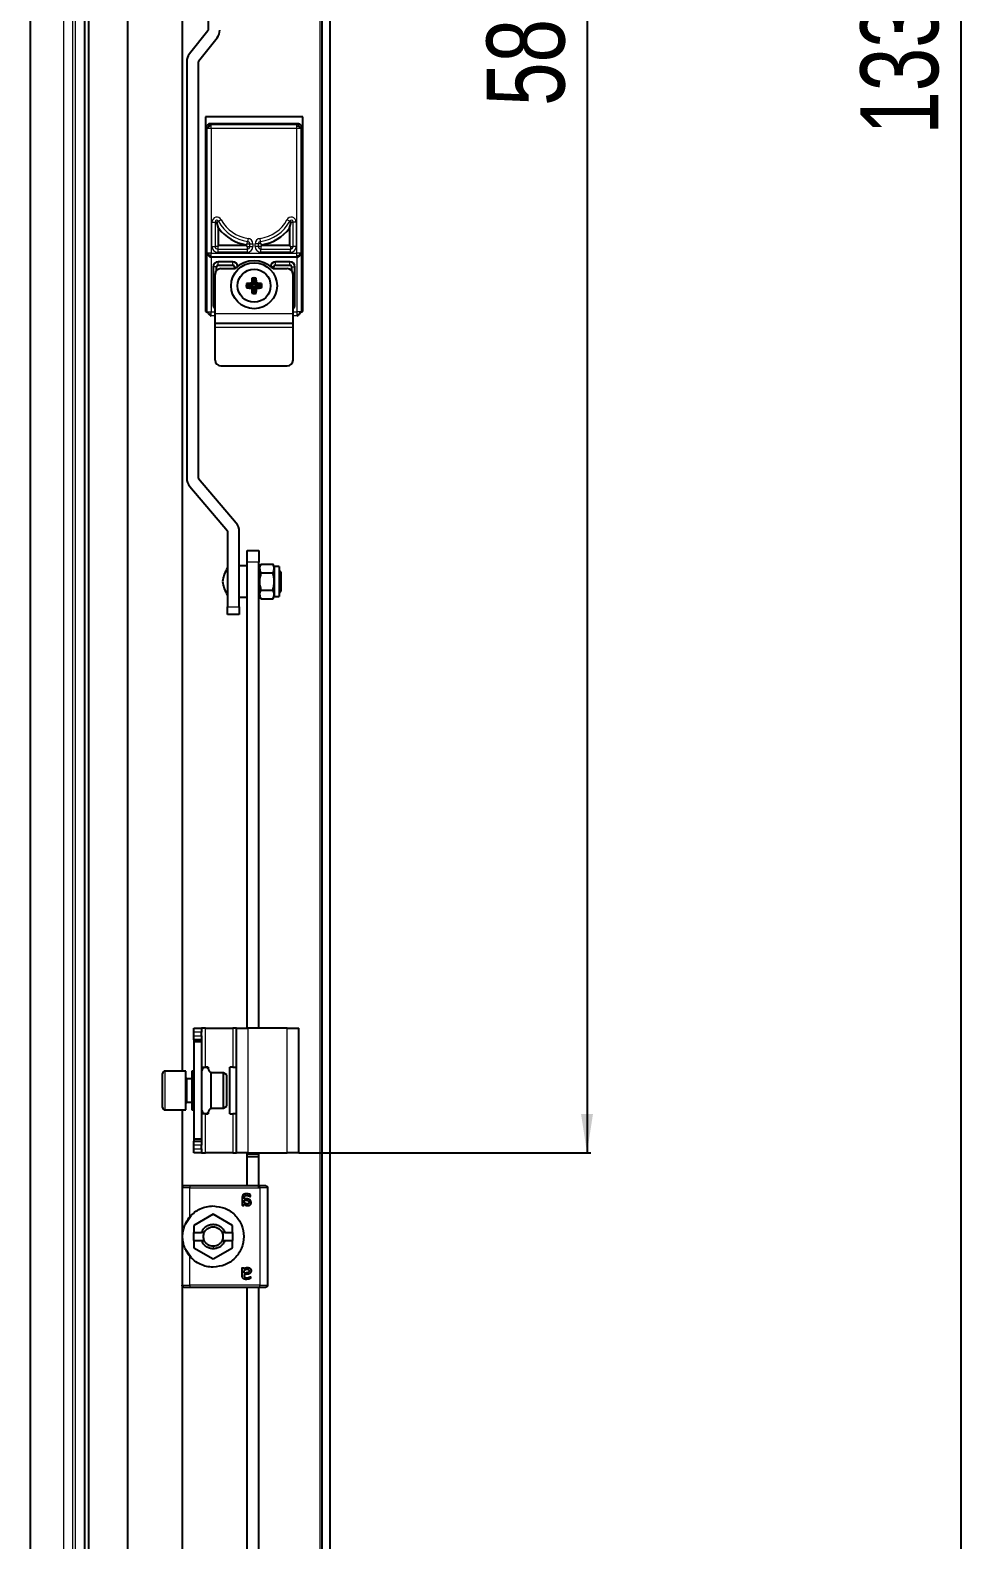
# Model space of a CAD drawing. Header units: millimetres. Extents: x -922 to 2026, y -1094 to 978.
# Drawn here: x 1785.3 to 2025.9, y -402 to -14.4 of the extents above; entities that cross this region are included whole.
import ezdxf

# ---------------------------------------------------------------- set-up
doc = ezdxf.new("R2010")
doc.units = ezdxf.units.MM
doc.layers.add('FORMAT', color=7, linetype='Continuous')
doc.styles.add('SLDTEXTSTYLE0', font='TXT', dxfattribs={"width": 0.75})
doc.dimstyles.new('SLDDIMSTYLE0', dxfattribs={"dimtxt": 20, "dimasz": 10, "dimexe": 0, "dimexo": 0.0625, "dimgap": 5, "dimtad": 2, "dimdec": 1, "dimrnd": 1e-09, "dimzin": 12, "dimdsep": 46, "dimtxsty": 'SLDTEXTSTYLE0', "dimsah": 1, "dimcen": 0.09, "dimadec": 0, "dimazin": 3, "dimtfac": 1, "dimtofl": 0, "dimtmove": 0, "dimatfit": 3, "dimfxl": 0, "dimfrac": 2, "dimtolj": 1, "dimtzin": 12, "dimarcsym": 0})

# ---------------------------------------------------------------- blocks, each defined once
blk = doc.blocks.new('_D_8')
at = {"layer": 'FORMAT'}
for p, q in [((1854.34, 654.33), (2025.33, 654.33)), ((2024.33, 654.33), (2024.33, -677.67)), ((1854.34, -677.67), (2025.33, -677.67))]:
    blk.add_line(p, q, dxfattribs=at)
for points in [[(2024.33, 654.33), (2022.8, 644.33), (2025.87, 644.33)], [(2024.33, -677.67), (2025.87, -667.67), (2022.8, -667.67)]]:
    blk.add_solid(points, dxfattribs=at)
at = {"layer": 'FORMAT', "insert": (1998.55, -41.23), "char_height": 20, "attachment_point": 1, "rotation": 90, "style": 'SLDTEXTSTYLE0'}
blk.add_mtext('1332', dxfattribs=at)
blk = doc.blocks.new('_D_11')
at = {"layer": 'FORMAT'}
for p, q in [((1854.34, 279.33), (1929.33, 279.33)), ((1928.33, 279.33), (1928.33, -302.67)), ((1854.34, -302.67), (1929.33, -302.67))]:
    blk.add_line(p, q, dxfattribs=at)
for points in [[(1928.33, 279.33), (1926.8, 269.33), (1929.87, 269.33)], [(1928.33, -302.67), (1929.87, -292.67), (1926.8, -292.67)]]:
    blk.add_solid(points, dxfattribs=at)
at = {"layer": 'FORMAT', "insert": (1902.55, -33.84), "char_height": 20, "attachment_point": 1, "rotation": 90, "style": 'SLDTEXTSTYLE0'}
blk.add_mtext('582', dxfattribs=at)

msp = doc.modelspace()

# ---------------------------------------------------------------- linework, layer by layer
at = {"color": 7, "linetype": 'Continuous', "lineweight": 25}
for p, q in [((1860.33, -789.17), (1860.33, 765.83)), ((1862.33, -789.17), (1862.33, 765.83)), ((1810.33, 732.83), (1810.33, -756.17)), ((1800.33, 703.33), (1800.33, -726.67)), ((1785.33, 688.33), (1785.33, -711.67)), ((1824.33, 258.33), (1824.33, -281.67)), ((1831.03, 10.83), (1831.03, -14.4)), ((1830.99, -14.53), (1826.23, -20.5)), ((1828.57, -22.37), (1833.33, -16.4)), ((1825.53, -22.49), (1825.53, -129.47)), ((1828.53, -129.47), (1828.53, -22.49)), ((1855.33, -36.67), (1830.33, -36.67)), ((1830.33, -36.67), (1830.33, -86.67)), ((1831.51, -38.36), (1854.15, -38.36)), ((1855.33, -86.67), (1855.33, -36.67)), ((1830.51, -86.67), (1830.51, -39.36)), ((1855.15, -39.36), (1855.15, -86.67)), ((1833.73, -65.23), (1833.28, -63.67)), ((1833.73, -69.72), (1833.73, -65.23)), ((1851.92, -65.23), (1852.38, -63.67)), ((1851.92, -65.23), (1851.92, -69.72)), ((1833.73, -69.72), (1833.48, -69.97)), ((1840.82, -69.72), (1833.73, -69.72)), ((1840.82, -69.52), (1841.08, -69.3)), ((1840.82, -69.52), (1840.82, -69.72)), ((1840.82, -69.72), (1841.08, -69.97)), ((1844.83, -69.52), (1844.58, -69.3)), ((1844.83, -69.72), (1844.58, -69.97)), ((1844.83, -69.72), (1844.83, -69.52)), ((1851.92, -69.72), (1844.83, -69.72)), ((1851.92, -69.72), (1852.18, -69.97)), ((1831.8, -72.67), (1831.78, -72.67)), ((1831.81, -72.67), (1831.8, -72.67)), ((1853.85, -72.67), (1831.81, -72.67)), ((1853.86, -72.67), (1853.85, -72.67)), ((1853.88, -72.67), (1853.86, -72.67)), ((1832.33, -75.17), (1832.33, -84.87)), ((1832.83, -87.12), (1832.83, -77.12)), ((1833.19, -76.14), (1833.19, -75.17)), ((1837.33, -73.87), (1833.63, -73.87)), ((1833.63, -74.74), (1837.33, -74.74)), ((1834.33, -75.62), (1837.93, -75.62)), ((1837.76, -75.17), (1837.76, -75.62)), ((1847.73, -75.62), (1851.33, -75.62)), ((1847.89, -75.62), (1847.89, -75.17)), ((1852.03, -73.87), (1848.33, -73.87)), ((1848.33, -74.74), (1852.03, -74.74)), ((1852.46, -75.17), (1852.46, -76.14)), ((1852.83, -87.12), (1852.83, -77.12)), ((1853.33, -84.87), (1853.33, -75.17)), ((1841.27, -79.91), (1840.91, -79.48)), ((1841.27, -80.14), (1840.91, -80.57)), ((1842.71, -79.91), (1841.27, -79.91)), ((1841.27, -80.14), (1842.71, -80.14)), ((1842.71, -79.91), (1842.2, -79.39)), ((1842.71, -80.14), (1842.2, -80.65)), ((1842.71, -78.46), (1842.28, -78.1)), ((1842.71, -78.46), (1842.71, -79.91)), ((1842.71, -80.14), (1842.71, -81.58)), ((1842.94, -78.46), (1843.38, -78.1)), ((1842.94, -79.91), (1842.94, -78.46)), ((1842.94, -79.91), (1843.46, -79.39)), ((1844.39, -79.91), (1842.94, -79.91)), ((1842.94, -81.58), (1842.94, -80.14)), ((1842.94, -80.14), (1843.46, -80.65)), ((1842.94, -80.14), (1844.39, -80.14)), ((1844.39, -79.91), (1844.75, -79.48)), ((1844.39, -80.14), (1844.75, -80.57)), ((1842.71, -81.58), (1842.28, -81.94)), ((1842.94, -81.58), (1843.38, -81.94)), ((1830.33, -86.67), (1830.55, -86.67)), ((1832.83, -89.62), (1832.83, -87.12)), ((1852.83, -89.62), (1852.83, -87.12)), ((1855.11, -86.67), (1855.33, -86.67)), ((1832.83, -89.62), (1852.83, -89.62)), ((1832.83, -90.62), (1832.83, -89.62)), ((1832.83, -99.12), (1832.83, -90.62)), ((1852.83, -90.62), (1852.83, -89.62)), ((1852.83, -99.12), (1852.83, -90.62)), ((1834.33, -100.62), (1851.33, -100.62)), ((1826.29, -131.55), (1835.98, -142.92)), ((1838.26, -140.97), (1828.58, -129.6)), ((1836.03, -143.05), (1836.03, -162.47)), ((1839.03, -162.47), (1839.03, -143.05)), ((1841.03, -147.97), (1844.03, -147.97)), ((1841.03, -150.97), (1841.03, -147.97)), ((1841.03, -270.67), (1841.03, -150.97)), ((1844.03, -147.97), (1844.03, -150.97)), ((1844.03, -270.67), (1844.03, -150.97)), ((1841.03, -151.97), (1839.03, -151.97)), ((1844.23, -153.02), (1844.03, -153.02)), ((1844.58, -151.52), (1844.23, -152.12)), ((1844.23, -152.12), (1844.23, -159.82)), ((1844.58, -151.52), (1847.68, -151.52)), ((1844.58, -153.75), (1847.68, -153.75)), ((1848.03, -152.12), (1847.68, -151.52)), ((1849.23, -152.12), (1848.03, -152.12)), ((1848.03, -152.12), (1848.03, -159.82)), ((1849.23, -152.12), (1849.23, -159.82)), ((1849.73, -153.52), (1849.23, -153.02)), ((1849.73, -153.52), (1849.73, -158.42)), ((1844.03, -158.92), (1844.23, -158.92)), ((1844.58, -158.2), (1847.68, -158.2)), ((1849.23, -158.92), (1849.73, -158.42)), ((1836.03, -164.47), (1836.03, -162.47)), ((1839.03, -159.97), (1841.03, -159.97)), ((1839.03, -162.47), (1839.03, -164.47)), ((1844.23, -159.82), (1844.58, -160.42)), ((1844.58, -160.42), (1847.68, -160.42)), ((1847.68, -160.42), (1848.03, -159.82)), ((1848.03, -159.82), (1849.23, -159.82)), ((1839.03, -164.47), (1836.03, -164.47)), ((1827.33, -271.67), (1827.33, -270.67)), ((1827.33, -270.67), (1829.33, -270.67)), ((1829.33, -270.67), (1829.33, -271.67)), ((1830.33, -270.67), (1829.33, -270.67)), ((1830.33, -270.67), (1837.33, -270.67)), ((1838.33, -270.67), (1837.33, -270.67)), ((1838.33, -270.67), (1841.33, -270.67)), ((1838.33, -302.67), (1838.33, -270.67)), ((1851.33, -270.67), (1841.33, -270.67)), ((1851.33, -270.67), (1854.33, -270.67)), ((1854.33, -302.67), (1854.33, -270.67)), ((1827.33, -272.67), (1827.33, -271.67)), ((1827.33, -273.67), (1827.33, -272.67)), ((1829.33, -273.67), (1827.33, -273.67)), ((1827.33, -273.67), (1827.33, -274.17)), ((1829.33, -274.17), (1827.33, -274.17)), ((1827.33, -274.17), (1827.33, -299.17)), ((1829.33, -272.67), (1829.33, -271.67)), ((1829.33, -272.67), (1829.33, -273.67)), ((1829.33, -273.67), (1829.33, -274.17)), ((1829.33, -274.17), (1829.33, -299.17)), ((1819.33, -291.07), (1819.33, -282.27)), ((1825.33, -281.67), (1819.93, -281.67)), ((1825.33, -291.67), (1825.33, -281.67)), ((1827.33, -281.67), (1826.83, -281.67)), ((1826.83, -281.67), (1826.83, -282.88)), ((1826.83, -282.88), (1826.83, -291.67)), ((1829.33, -280.67), (1830.33, -280.67)), ((1831.03, -280.67), (1830.33, -280.67)), ((1831.03, -280.67), (1831.03, -281.12)), ((1834.96, -282.17), (1831.83, -282.17)), ((1831.83, -291.17), (1831.83, -282.17)), ((1835.83, -282.67), (1834.96, -282.17)), ((1834.96, -291.17), (1834.96, -282.17)), ((1835.83, -290.67), (1835.83, -282.67)), ((1836.63, -292.67), (1836.63, -280.67)), ((1837.33, -280.67), (1836.63, -280.67)), ((1837.33, -280.67), (1838.33, -280.67)), ((1826.83, -283.67), (1825.58, -283.67)), ((1825.58, -289.67), (1826.83, -289.67)), ((1834.96, -291.17), (1835.83, -290.67)), ((1819.93, -291.67), (1825.33, -291.67)), ((1824.33, -291.67), (1824.33, -311.5)), ((1826.83, -291.67), (1827.33, -291.67)), ((1830.33, -292.67), (1829.33, -292.67)), ((1830.33, -292.67), (1831.03, -292.67)), ((1831.03, -292.22), (1831.03, -292.67)), ((1831.83, -291.17), (1834.96, -291.17)), ((1836.63, -292.67), (1837.33, -292.67)), ((1838.33, -292.67), (1837.33, -292.67)), ((1829.33, -299.17), (1827.33, -299.17)), ((1827.33, -299.17), (1827.33, -299.67)), ((1827.33, -300.67), (1827.33, -299.67)), ((1827.33, -299.67), (1829.33, -299.67)), ((1827.33, -301.67), (1827.33, -300.67)), ((1827.33, -302.67), (1827.33, -301.67)), ((1829.33, -299.17), (1829.33, -299.67)), ((1829.33, -299.67), (1829.33, -300.67)), ((1829.33, -301.67), (1829.33, -300.67)), ((1829.33, -301.67), (1829.33, -302.67)), ((1829.33, -302.67), (1827.33, -302.67)), ((1829.33, -302.67), (1830.33, -302.67)), ((1837.33, -302.67), (1830.33, -302.67)), ((1837.33, -302.67), (1838.33, -302.67)), ((1841.33, -302.67), (1838.33, -302.67)), ((1841.03, -303.13), (1841.03, -302.67)), ((1841.03, -303.63), (1841.03, -303.13)), ((1841.03, -303.63), (1844.03, -303.63)), ((1841.03, -311.17), (1841.03, -303.63)), ((1841.33, -302.67), (1851.33, -302.67)), ((1844.03, -303.13), (1844.03, -302.67)), ((1844.03, -303.63), (1844.03, -303.13)), ((1844.03, -311.47), (1844.03, -303.63)), ((1854.33, -302.67), (1851.33, -302.67)), ((1824.33, -311.67), (1824.33, -336.67)), ((1844.33, -311.17), (1826.33, -311.17)), ((1844.93, -311.17), (1844.68, -311.17)), ((1846.33, -336.67), (1846.33, -311.67)), ((1839.77, -314.22), (1839.77, -316.08)), ((1840.23, -316.08), (1840.23, -315.8)), ((1840.3, -314.47), (1840.3, -314.25)), ((1840.68, -314.47), (1840.3, -314.47)), ((1840.3, -314.82), (1840.73, -314.82)), ((1840.3, -315.41), (1840.3, -314.82)), ((1825.16, -321.05), (1826.67, -318.79)), ((1832.33, -318.46), (1827.38, -321.32)), ((1827.38, -321.32), (1827.38, -323.17)), ((1837.28, -321.32), (1832.33, -318.46)), ((1837.28, -323.17), (1837.28, -321.32)), ((1827.38, -323.17), (1829.34, -323.17)), ((1827.38, -325.17), (1827.38, -323.17)), ((1827.38, -325.17), (1827.38, -327.03)), ((1827.38, -325.17), (1829.34, -325.17)), ((1830.04, -323.17), (1829.34, -323.17)), ((1829.34, -325.17), (1830.04, -325.17)), ((1835.32, -323.17), (1834.62, -323.17)), ((1834.62, -325.17), (1835.32, -325.17)), ((1835.32, -323.17), (1837.28, -323.17)), ((1835.32, -325.17), (1837.28, -325.17)), ((1837.28, -323.17), (1837.28, -325.17)), ((1837.28, -327.03), (1837.28, -325.17)), ((1826.67, -329.56), (1825.16, -327.3)), ((1827.38, -327.03), (1832.33, -329.89)), ((1832.33, -329.89), (1837.28, -327.03)), ((1839.77, -334.13), (1839.77, -332.26)), ((1840.23, -332.27), (1840.23, -332.55)), ((1840.3, -333.53), (1840.3, -332.94)), ((1824.33, -336.85), (1824.33, -656.67)), ((1826.33, -337.17), (1844.33, -337.17)), ((1840.73, -333.53), (1840.3, -333.53)), ((1840.68, -333.88), (1840.3, -333.88)), ((1840.3, -333.88), (1840.3, -334.1)), ((1841.03, -645.67), (1841.03, -337.17)), ((1844.03, -645.67), (1844.03, -337.17)), ((1844.68, -337.17), (1844.93, -337.17))]:
    msp.add_line(p, q, dxfattribs=at)
at = {"color": 8, "linetype": 'Continuous', "lineweight": 18}
for p, q in [((1859.73, 763.23), (1859.73, -786.57)), ((1799.23, 702.23), (1799.23, -725.57)), ((1799.33, 702.33), (1799.33, -725.67)), ((1796.23, 699.23), (1796.23, -722.57)), ((1796.92, 699.92), (1796.92, -723.27)), ((1793.92, 696.92), (1793.92, -720.27)), ((1831.51, -38.36), (1831.81, -38.66)), ((1831.81, -38.66), (1853.85, -38.66)), ((1853.85, -38.66), (1854.15, -38.36)), ((1830.81, -39.66), (1830.51, -39.36)), ((1830.81, -71.67), (1830.81, -39.66)), ((1831.81, -39.66), (1831.81, -71.67)), ((1853.85, -39.66), (1831.81, -39.66)), ((1853.85, -71.67), (1853.85, -39.66)), ((1855.15, -39.36), (1854.85, -39.66)), ((1854.85, -39.66), (1854.85, -71.67)), ((1832.02, -69.97), (1832.02, -63.67)), ((1832.02, -63.67), (1832.82, -63.67)), ((1832.82, -63.67), (1832.82, -69.97)), ((1833.28, -63.67), (1832.82, -63.67)), ((1833.28, -63.67), (1833.68, -63.45)), ((1834.39, -63.08), (1833.68, -63.45)), ((1851.97, -63.45), (1851.27, -63.08)), ((1852.38, -63.67), (1851.97, -63.45)), ((1852.38, -63.67), (1852.84, -63.67)), ((1853.64, -63.67), (1852.84, -63.67)), ((1852.84, -69.97), (1852.84, -63.67)), ((1853.64, -63.67), (1853.64, -69.97)), ((1841.08, -69.3), (1841.17, -68.65)), ((1841.08, -69.3), (1841.74, -69.3)), ((1841.28, -67.86), (1841.17, -68.65)), ((1841.74, -69.3), (1842.54, -69.3)), ((1841.74, -69.97), (1841.74, -69.3)), ((1842.54, -69.3), (1842.54, -69.97)), ((1843.12, -69.97), (1843.12, -69.3)), ((1843.92, -69.3), (1843.12, -69.3)), ((1843.92, -69.3), (1843.92, -69.97)), ((1844.58, -69.3), (1843.92, -69.3)), ((1844.49, -68.65), (1844.38, -67.86)), ((1844.58, -69.3), (1844.49, -68.65)), ((1830.78, -71.67), (1830.81, -71.67)), ((1830.78, -86.72), (1830.78, -71.67)), ((1831.78, -72.67), (1831.78, -86.72)), ((1831.81, -71.67), (1853.85, -71.67)), ((1832.02, -69.97), (1832.82, -69.97)), ((1833.48, -69.97), (1832.82, -69.97)), ((1833.48, -69.97), (1833.48, -70.63)), ((1833.48, -70.63), (1833.48, -71.43)), ((1833.48, -70.63), (1841.08, -70.63)), ((1841.08, -71.43), (1833.48, -71.43)), ((1841.08, -69.97), (1841.08, -70.63)), ((1841.08, -69.97), (1841.74, -69.97)), ((1841.08, -70.63), (1841.08, -71.43)), ((1841.74, -69.97), (1842.54, -69.97)), ((1843.92, -69.97), (1843.12, -69.97)), ((1844.58, -69.97), (1843.92, -69.97)), ((1844.58, -69.97), (1844.58, -70.63)), ((1844.58, -71.43), (1844.58, -70.63)), ((1844.58, -70.63), (1852.18, -70.63)), ((1852.18, -71.43), (1844.58, -71.43)), ((1852.18, -69.97), (1852.18, -70.63)), ((1852.18, -69.97), (1852.84, -69.97)), ((1852.18, -71.43), (1852.18, -70.63)), ((1853.64, -69.97), (1852.84, -69.97)), ((1853.88, -86.72), (1853.88, -72.67)), ((1854.85, -71.67), (1854.88, -71.67)), ((1854.88, -71.67), (1854.88, -86.72)), ((1833.19, -75.17), (1832.33, -75.17)), ((1833.63, -74.74), (1833.63, -73.87)), ((1837.33, -74.74), (1837.33, -73.87)), ((1837.76, -75.17), (1838.44, -75.17)), ((1847.89, -75.17), (1847.22, -75.17)), ((1848.33, -74.74), (1848.33, -73.87)), ((1852.03, -74.74), (1852.03, -73.87)), ((1852.46, -75.17), (1853.33, -75.17)), ((1832.83, -84.87), (1832.33, -84.87)), ((1852.83, -84.87), (1853.33, -84.87)), ((1830.55, -86.96), (1830.78, -86.72)), ((1831.78, -87.72), (1831.55, -87.96)), ((1831.78, -86.72), (1832.83, -86.72)), ((1832.83, -87.72), (1831.78, -87.72)), ((1832.83, -87.12), (1852.83, -87.12)), ((1852.83, -86.72), (1853.88, -86.72)), ((1853.88, -87.72), (1852.83, -87.72)), ((1854.11, -87.96), (1853.88, -87.72)), ((1854.88, -86.72), (1855.11, -86.96)), ((1832.83, -90.62), (1852.83, -90.62)), ((1844.03, -150.97), (1841.03, -150.97)), ((1836.03, -162.47), (1839.03, -162.47)), ((1830.33, -280.67), (1830.33, -270.67)), ((1837.33, -270.67), (1837.33, -280.67)), ((1841.33, -302.67), (1841.33, -270.67)), ((1851.33, -302.67), (1851.33, -270.67)), ((1829.33, -271.67), (1827.33, -271.67)), ((1827.33, -272.67), (1829.33, -272.67)), ((1819.93, -281.67), (1819.93, -291.67)), ((1825.58, -283.67), (1825.58, -285.14)), ((1825.58, -285.14), (1825.58, -289.67)), ((1830.33, -302.67), (1830.33, -292.67)), ((1837.33, -292.67), (1837.33, -302.67)), ((1829.33, -300.67), (1827.33, -300.67)), ((1827.33, -301.67), (1829.33, -301.67)), ((1844.03, -303.13), (1841.03, -303.13)), ((1826.33, -319.11), (1826.33, -311.67)), ((1826.33, -311.67), (1844.33, -311.67)), ((1844.33, -311.67), (1844.33, -336.67)), ((1826.33, -336.67), (1826.33, -329.23)), ((1832.33, -326.67), (1832.33, -327.32)), ((1844.33, -336.67), (1826.33, -336.67))]:
    msp.add_line(p, q, dxfattribs=at)
at = {"color": 7, "linetype": 'Continuous', "lineweight": 25}
for radius in [5.9, 4.25]:
    msp.add_circle((1842.83, -80.02), radius, dxfattribs=at)
for centre, radius, start, end in [((1830.83, -14.4), 0.2, 321.4416, 0), ((1830.83, -14.4), 3.2, 321.4416, 0), ((1828.73, -22.49), 3.2, 141.4416, 180), ((1828.73, -22.49), 0.2, 141.4416, 180), ((1842.53, -58.7), 10.95, 216.5958, 261.061), ((1843.13, -58.7), 10.95, 278.939, 323.4042), ((1842.83, -80.62), 7, 45.5847, 134.4153), ((1833.63, -75.17), 1.3, 90, 180), ((1834.33, -77.12), 1.5, 90, 180), ((1833.63, -75.17), 0.435, 90, 180), ((1837.33, -75.17), 1.3, 6.3593, 90), ((1837.33, -75.17), 0.435, 0, 90), ((1848.33, -75.17), 1.3, 90, 173.6407), ((1848.33, -75.17), 0.435, 90, 180), ((1851.33, -77.12), 1.5, 0, 90), ((1852.03, -75.17), 1.3, 0, 90), ((1852.03, -75.17), 0.435, 0, 90), ((1842.83, -80.02), 2, 164.1146, 195.8854), ((1842.76, -98.1), 18.72, 91.7249, 95.6832), ((1842.76, -61.94), 18.72, 264.3168, 268.2751), ((1842.83, -80.02), 1.56, 175.8165, 184.1835), ((1860.91, -79.96), 18.72, 174.3168, 178.2751), ((1860.91, -80.09), 18.72, 181.7249, 185.6832), ((1842.83, -80.02), 2, 74.1146, 105.8854), ((1842.83, -80.02), 1.56, 85.8165, 94.1835), ((1824.75, -79.96), 18.72, 1.7249, 5.6832), ((1824.75, -80.09), 18.72, 354.3168, 358.2751), ((1842.9, -98.1), 18.72, 84.3168, 88.2751), ((1842.9, -61.94), 18.72, 271.7249, 275.6832), ((1842.83, -80.02), 1.56, 355.8165, 4.1835), ((1842.83, -80.02), 2, 344.1146, 15.8854), ((1833.63, -84.87), 1.3, 180, 232.0201), ((1842.83, -80.02), 2, 254.1146, 285.8854), ((1842.83, -80.02), 1.56, 265.8165, 274.1835), ((1852.03, -84.87), 1.3, 307.9799, 0), ((1834.33, -99.12), 1.5, 180, 270), ((1851.33, -99.12), 1.5, 270, 0), ((1828.73, -129.47), 3.2, 180, 220.4367), ((1828.73, -129.47), 0.2, 180, 220.4367), ((1835.83, -143.05), 0.2, 0, 40.4367), ((1835.83, -143.05), 3.2, 0, 40.4367), ((1842.67, -156.93), 8, 146.1291, 173.1181), ((1842.67, -155.01), 8, 186.8819, 213.8709), ((1819.93, -282.27), 0.6, 90, 180), ((1825.58, -283.42), 0.25, 180, 270), ((1825.58, -289.92), 0.25, 90, 180), ((1819.93, -291.07), 0.6, 180, 270)]:
    msp.add_arc(centre, radius, start, end, dxfattribs=at)
at = {"color": 8, "linetype": 'Continuous', "lineweight": 18}
for centre, radius, start, end in [((1833.28, -63.67), 1.26, 28.2631, 180), ((1833.28, -63.67), 0.46, 28.2631, 180), ((1842.53, -58.7), 10.04, 208.2631, 262.2213), ((1842.53, -58.7), 9.24, 208.2631, 262.2213), ((1843.13, -58.7), 9.24, 277.7787, 331.7369), ((1843.13, -58.7), 10.04, 277.7787, 331.7369), ((1852.38, -63.67), 1.26, 0, 151.7369), ((1852.38, -63.67), 0.46, 0, 151.7369), ((1841.08, -69.3), 0.66, 0, 82.2213), ((1841.08, -69.3), 1.46, 0, 82.2213), ((1844.58, -69.3), 1.46, 97.7787, 180), ((1844.58, -69.3), 0.66, 97.7787, 180), ((1833.48, -69.97), 1.46, 180, 270), ((1833.48, -69.97), 0.66, 180, 270), ((1841.08, -69.97), 1.46, 270, 0), ((1841.08, -69.97), 0.66, 270, 0), ((1844.58, -69.97), 1.46, 180, 270), ((1844.58, -69.97), 0.66, 180, 270), ((1852.18, -69.97), 1.46, 270, 0), ((1852.18, -69.97), 0.66, 270, 0)]:
    msp.add_arc(centre, radius, start, end, dxfattribs=at)
at = {"color": 7, "linetype": 'Continuous', "lineweight": 25}
for points, knots in [([(1830.51, -39.36), (1830.51, -39.33), (1830.53, -39.2), (1830.65, -38.98), (1830.87, -38.72), (1831.11, -38.52), (1831.3, -38.41), (1831.42, -38.36), (1831.48, -38.36), (1831.51, -38.36)], [0, 0, 0, 0, 0.0566974, 0.2503517, 0.4998638, 0.7488693, 0.8744535, 0.9435148, 1, 1, 1, 1]), ([(1854.15, -38.36), (1854.17, -38.36), (1854.3, -38.37), (1854.52, -38.5), (1854.78, -38.72), (1854.99, -38.96), (1855.09, -39.15), (1855.14, -39.26), (1855.14, -39.33), (1855.15, -39.36)], [0, 0, 0, 0, 0.056697, 0.250352, 0.499864, 0.748869, 0.874453, 0.943515, 1, 1, 1, 1]), ([(1830.78, -71.67), (1830.79, -71.73), (1830.83, -71.94), (1831.07, -72.22), (1831.34, -72.47), (1831.55, -72.6), (1831.68, -72.66), (1831.75, -72.67), (1831.78, -72.67)], [0, 0, 0, 0, 0.125207, 0.499639, 0.74848, 0.874099, 0.946251, 1, 1, 1, 1]), ([(1853.85, -72.67), (1853.88, -72.67), (1853.94, -72.66), (1854.06, -72.62), (1854.25, -72.51), (1854.38, -72.39), (1854.48, -72.3)], [0, 0, 0, 0, 0.124863, 0.249962, 0.500073, 1, 1, 1, 1]), ([(1853.88, -72.67), (1853.91, -72.67), (1854.06, -72.64), (1854.29, -72.49), (1854.55, -72.26), (1854.73, -72.03), (1854.85, -71.83), (1854.87, -71.73), (1854.88, -71.67)], [0, 0, 0, 0, 0.053741, 0.2506254, 0.4994286, 0.749504, 0.8748127, 1, 1, 1, 1]), ([(1844.58, -151.52), (1844.4, -151.92), (1844.06, -152.66), (1844.41, -153.4), (1844.58, -153.75)], [0, 0, 0, 0, 0.534707, 1, 1, 1, 1]), ([(1844.58, -153.75), (1844.4, -154.5), (1844.06, -155.99), (1844.4, -157.47), (1844.58, -158.2)], [0, 0, 0, 0, 0.508481, 1, 1, 1, 1]), ([(1847.68, -153.75), (1847.86, -153.35), (1848.2, -152.61), (1847.85, -151.87), (1847.68, -151.52)], [0, 0, 0, 0, 0.534707, 1, 1, 1, 1]), ([(1847.68, -158.2), (1847.86, -157.44), (1848.2, -155.96), (1847.85, -154.48), (1847.68, -153.75)], [0, 0, 0, 0, 0.508481, 1, 1, 1, 1]), ([(1844.58, -158.2), (1844.4, -158.6), (1844.06, -159.34), (1844.41, -160.08), (1844.58, -160.42)], [0, 0, 0, 0, 0.534707, 1, 1, 1, 1]), ([(1847.68, -160.42), (1847.86, -160.03), (1848.2, -159.28), (1847.85, -158.54), (1847.68, -158.2)], [0, 0, 0, 0, 0.534707, 1, 1, 1, 1]), ([(1831.83, -282.17), (1831.65, -282.02), (1831.31, -281.71), (1831.11, -281.14), (1830.75, -280.84), (1830.41, -280.71), (1830.05, -280.75), (1829.7, -280.93), (1829.45, -281.29), (1829.37, -281.59), (1829.33, -281.74)], [0, 0, 0, 0, 0.185676, 0.371025, 0.466937, 0.562172, 0.656347, 0.751553, 0.873842, 1, 1, 1, 1]), ([(1829.33, -291.61), (1829.37, -291.76), (1829.45, -292.05), (1829.7, -292.41), (1830.05, -292.6), (1830.41, -292.64), (1830.75, -292.51), (1831.11, -292.2), (1831.31, -291.63), (1831.65, -291.33), (1831.83, -291.17)], [0, 0, 0, 0, 0.126158, 0.248447, 0.343653, 0.437828, 0.533063, 0.628975, 0.814324, 1, 1, 1, 1]), ([(1840.88, -313.17), (1840.73, -313.18), (1840.51, -313.19), (1840.23, -313.28), (1840.04, -313.4), (1839.9, -313.57), (1839.79, -313.84), (1839.78, -314.07), (1839.77, -314.22)], [0, 0, 0, 0, 0.250089, 0.382495, 0.500259, 0.622163, 0.750133, 1, 1, 1, 1]), ([(1840.3, -314.25), (1840.3, -314.16), (1840.31, -314.02), (1840.37, -313.85), (1840.44, -313.74), (1840.55, -313.66), (1840.67, -313.61), (1840.8, -313.59), (1840.89, -313.59), (1840.94, -313.58)], [0, 0, 0, 0, 0.250023, 0.382539, 0.499802, 0.620838, 0.749652, 0.874777, 1, 1, 1, 1]), ([(1841.95, -313.67), (1841.95, -313.61), (1841.95, -313.53), (1841.88, -313.44), (1841.75, -313.35), (1841.42, -313.22), (1841.1, -313.19), (1840.88, -313.17)], [0, 0, 0, 0, 0.1246927, 0.1871822, 0.2497734, 0.5000394, 1, 1, 1, 1]), ([(1840.94, -313.58), (1841.1, -313.6), (1841.34, -313.63), (1841.59, -313.75), (1841.72, -313.82), (1841.79, -313.87), (1841.83, -313.88), (1841.84, -313.88)], [0, 0, 0, 0, 0.4987, 0.749508, 0.874949, 0.946783, 1, 1, 1, 1]), ([(1841.84, -313.88), (1841.86, -313.88), (1841.87, -313.88), (1841.89, -313.87), (1841.9, -313.85), (1841.92, -313.83), (1841.94, -313.79), (1841.94, -313.75), (1841.95, -313.7), (1841.95, -313.68), (1841.95, -313.67)], [0, 0, 0, 0, 0.128825, 0.180169, 0.243397, 0.36986, 0.499864, 0.749649, 0.843476, 1, 1, 1, 1]), ([(1839.77, -316.08), (1839.77, -316.09), (1839.77, -316.11), (1839.79, -316.13), (1839.81, -316.15), (1839.89, -316.17), (1839.95, -316.17), (1840, -316.17)], [0, 0, 0, 0, 0.124881, 0.183376, 0.250934, 0.500336, 1, 1, 1, 1]), ([(1840, -316.17), (1840.04, -316.17), (1840.11, -316.17), (1840.19, -316.15), (1840.21, -316.13), (1840.23, -316.11), (1840.23, -316.09), (1840.23, -316.08)], [0, 0, 0, 0, 0.499718, 0.749437, 0.810587, 0.875078, 1, 1, 1, 1]), ([(1840.23, -315.8), (1840.35, -315.91), (1840.54, -316.09), (1840.81, -316.2), (1840.98, -316.23), (1841.06, -316.23), (1841.1, -316.23)], [0, 0, 0, 0, 0.499113, 0.749325, 0.874665, 1, 1, 1, 1]), ([(1841.02, -315.82), (1840.95, -315.81), (1840.81, -315.8), (1840.55, -315.67), (1840.4, -315.51), (1840.3, -315.41)], [0, 0, 0, 0, 0.249939, 0.499864, 1, 1, 1, 1]), ([(1842.06, -315.39), (1842.06, -315.31), (1842.05, -315.15), (1841.96, -314.94), (1841.8, -314.76), (1841.53, -314.59), (1841.15, -314.48), (1840.84, -314.47), (1840.68, -314.47)], [0, 0, 0, 0, 0.125049, 0.249886, 0.370856, 0.49982, 0.749609, 1, 1, 1, 1]), ([(1840.73, -314.82), (1840.83, -314.82), (1841.01, -314.83), (1841.23, -314.89), (1841.38, -314.98), (1841.47, -315.09), (1841.53, -315.21), (1841.53, -315.3), (1841.53, -315.35)], [0, 0, 0, 0, 0.279652, 0.500248, 0.629485, 0.750186, 0.875763, 1, 1, 1, 1]), ([(1841.53, -315.35), (1841.53, -315.42), (1841.52, -315.51), (1841.46, -315.63), (1841.39, -315.7), (1841.31, -315.76), (1841.22, -315.8), (1841.12, -315.82), (1841.05, -315.82), (1841.02, -315.82)], [0, 0, 0, 0, 0.2491681, 0.3736348, 0.4993903, 0.6193944, 0.7496557, 0.8747703, 1, 1, 1, 1]), ([(1841.1, -316.23), (1841.23, -316.22), (1841.41, -316.21), (1841.63, -316.13), (1841.79, -316.03), (1841.91, -315.9), (1842.04, -315.69), (1842.05, -315.51), (1842.06, -315.39)], [0, 0, 0, 0, 0.25007, 0.379181, 0.500499, 0.62417, 0.750842, 1, 1, 1, 1]), ([(1826.33, -329.23), (1826.04, -328.86), (1825.47, -328.1), (1824.91, -326.85), (1824.56, -325.58), (1824.44, -324.17), (1824.56, -322.77), (1824.92, -321.49), (1825.47, -320.24), (1826.04, -319.49), (1826.33, -319.11)], [0, 0, 0, 0, 0.125762, 0.25037, 0.375307, 0.500139, 0.62481, 0.749763, 0.874888, 1, 1, 1, 1]), ([(1839.77, -332.26), (1839.77, -332.25), (1839.77, -332.24), (1839.79, -332.22), (1839.81, -332.2), (1839.89, -332.17), (1839.95, -332.17), (1840, -332.17)], [0, 0, 0, 0, 0.124884, 0.186377, 0.250914, 0.500322, 1, 1, 1, 1]), ([(1840, -332.17), (1840.04, -332.17), (1840.1, -332.17), (1840.17, -332.19), (1840.2, -332.2), (1840.21, -332.22), (1840.23, -332.24), (1840.23, -332.25), (1840.23, -332.27)], [0, 0, 0, 0, 0.4991618, 0.6442419, 0.7496985, 0.8136051, 0.8752168, 1, 1, 1, 1]), ([(1840.23, -332.55), (1840.35, -332.43), (1840.54, -332.26), (1840.85, -332.13), (1841.02, -332.12), (1841.1, -332.11)], [0, 0, 0, 0, 0.499364, 0.749701, 1, 1, 1, 1]), ([(1840.3, -332.94), (1840.4, -332.83), (1840.55, -332.68), (1840.77, -332.56), (1840.91, -332.53), (1840.98, -332.53), (1841.02, -332.53)], [0, 0, 0, 0, 0.499765, 0.749504, 0.874771, 1, 1, 1, 1]), ([(1842.06, -332.96), (1842.06, -333), (1842.06, -333.08), (1842.03, -333.23), (1841.96, -333.41), (1841.8, -333.59), (1841.53, -333.76), (1841.15, -333.86), (1840.84, -333.87), (1840.68, -333.88)], [0, 0, 0, 0, 0.062637, 0.125278, 0.250072, 0.374841, 0.499994, 0.749696, 1, 1, 1, 1]), ([(1841.53, -333), (1841.53, -333.04), (1841.53, -333.13), (1841.47, -333.26), (1841.38, -333.36), (1841.24, -333.45), (1841.01, -333.52), (1840.83, -333.52), (1840.73, -333.53)], [0, 0, 0, 0, 0.124446, 0.249795, 0.37, 0.499734, 0.719932, 1, 1, 1, 1]), ([(1841.02, -332.53), (1841.09, -332.53), (1841.19, -332.54), (1841.31, -332.59), (1841.39, -332.64), (1841.46, -332.71), (1841.5, -332.8), (1841.53, -332.9), (1841.53, -332.96), (1841.53, -333)], [0, 0, 0, 0, 0.249623, 0.37714, 0.499734, 0.62273, 0.749812, 0.874876, 1, 1, 1, 1]), ([(1841.1, -332.11), (1841.23, -332.12), (1841.41, -332.13), (1841.63, -332.22), (1841.79, -332.32), (1841.91, -332.44), (1842.04, -332.65), (1842.05, -332.84), (1842.06, -332.96)], [0, 0, 0, 0, 0.25007, 0.379559, 0.500499, 0.624556, 0.750843, 1, 1, 1, 1]), ([(1840.88, -335.17), (1840.81, -335.17), (1840.66, -335.17), (1840.44, -335.13), (1840.23, -335.06), (1840.04, -334.94), (1839.9, -334.78), (1839.79, -334.5), (1839.78, -334.28), (1839.77, -334.13)], [0, 0, 0, 0, 0.125255, 0.250437, 0.383066, 0.500493, 0.622629, 0.75025, 1, 1, 1, 1]), ([(1840.3, -334.1), (1840.3, -334.14), (1840.3, -334.23), (1840.32, -334.37), (1840.37, -334.49), (1840.44, -334.6), (1840.55, -334.68), (1840.71, -334.75), (1840.85, -334.76), (1840.94, -334.76)], [0, 0, 0, 0, 0.125295, 0.250514, 0.383518, 0.50035, 0.621938, 0.750243, 1, 1, 1, 1]), ([(1841.95, -334.68), (1841.95, -334.7), (1841.95, -334.76), (1841.93, -334.84), (1841.88, -334.9), (1841.75, -334.99), (1841.42, -335.12), (1841.1, -335.15), (1840.88, -335.17)], [0, 0, 0, 0, 0.062686, 0.125173, 0.187628, 0.250185, 0.500314, 1, 1, 1, 1]), ([(1840.94, -334.76), (1841.1, -334.75), (1841.41, -334.72), (1841.67, -334.51), (1841.83, -334.47), (1841.84, -334.47)], [0, 0, 0, 0, 0.498852, 0.946609, 1, 1, 1, 1]), ([(1841.84, -334.47), (1841.86, -334.47), (1841.87, -334.47), (1841.89, -334.48), (1841.9, -334.5), (1841.92, -334.52), (1841.94, -334.58), (1841.95, -334.63), (1841.95, -334.68)], [0, 0, 0, 0, 0.13107, 0.182437, 0.243796, 0.371388, 0.500442, 1, 1, 1, 1])]:
    msp.add_open_spline(points, degree=3, knots=knots, dxfattribs=at)
at = {"color": 8, "linetype": 'Continuous', "lineweight": 18}
for points, knots in [([(1831.81, -38.66), (1831.78, -38.66), (1831.72, -38.67), (1831.6, -38.71), (1831.41, -38.82), (1831.27, -38.94), (1831.18, -39.03)], [0, 0, 0, 0, 0.124863, 0.249962, 0.500073, 1, 1, 1, 1]), ([(1831.81, -39.03), (1831.81, -38.94), (1831.81, -38.82), (1831.81, -38.71), (1831.81, -38.67), (1831.81, -38.66), (1831.81, -38.66)], [0, 0, 0, 0, 0.499933, 0.750044, 0.87514, 1, 1, 1, 1]), ([(1853.85, -39.03), (1853.85, -38.92), (1853.85, -38.78), (1853.85, -38.67), (1853.85, -38.66), (1853.85, -38.66)], [0, 0, 0, 0, 0.633094, 0.851999, 1, 1, 1, 1]), ([(1854.48, -39.03), (1854.38, -38.94), (1854.25, -38.82), (1854.06, -38.71), (1853.94, -38.67), (1853.88, -38.66), (1853.85, -38.66)], [0, 0, 0, 0, 0.499932, 0.750046, 0.875143, 1, 1, 1, 1]), ([(1831.18, -39.03), (1831.1, -39.12), (1830.97, -39.26), (1830.87, -39.45), (1830.82, -39.56), (1830.81, -39.62), (1830.81, -39.66)], [0, 0, 0, 0, 0.499932, 0.750046, 0.875143, 1, 1, 1, 1]), ([(1831.18, -39.66), (1831.08, -39.66), (1830.94, -39.66), (1830.83, -39.66), (1830.82, -39.66), (1830.81, -39.66)], [0, 0, 0, 0, 0.633094, 0.851999, 1, 1, 1, 1]), ([(1831.18, -39.03), (1831.19, -39.03), (1831.2, -39.04), (1831.26, -39.11), (1831.29, -39.14)], [0, 0, 0, 0, 0.584601, 1, 1, 1, 1]), ([(1831.18, -39.66), (1831.19, -39.55), (1831.2, -39.36), (1831.26, -39.2), (1831.29, -39.14)], [0, 0, 0, 0, 0.584782, 1, 1, 1, 1]), ([(1831.81, -39.66), (1831.78, -39.66), (1831.69, -39.66), (1831.46, -39.66), (1831.3, -39.66), (1831.18, -39.66)], [0, 0, 0, 0, 0.148001, 0.366906, 1, 1, 1, 1]), ([(1831.81, -39.03), (1831.7, -39.03), (1831.52, -39.04), (1831.36, -39.11), (1831.29, -39.14)], [0, 0, 0, 0, 0.584782, 1, 1, 1, 1]), ([(1831.81, -39.66), (1831.81, -39.62), (1831.81, -39.56), (1831.81, -39.45), (1831.81, -39.26), (1831.81, -39.12), (1831.81, -39.03)], [0, 0, 0, 0, 0.124527, 0.250035, 0.500121, 1, 1, 1, 1]), ([(1853.85, -39.66), (1853.85, -39.62), (1853.85, -39.53), (1853.85, -39.3), (1853.85, -39.15), (1853.85, -39.03)], [0, 0, 0, 0, 0.148001, 0.3669064, 1, 1, 1, 1]), ([(1853.85, -39.03), (1853.95, -39.03), (1854.14, -39.04), (1854.3, -39.11), (1854.37, -39.14)], [0, 0, 0, 0, 0.584782, 1, 1, 1, 1]), ([(1854.47, -39.66), (1854.36, -39.66), (1854.2, -39.66), (1853.97, -39.66), (1853.88, -39.66), (1853.85, -39.66)], [0, 0, 0, 0, 0.633094, 0.851999, 1, 1, 1, 1]), ([(1854.48, -39.03), (1854.47, -39.03), (1854.46, -39.04), (1854.39, -39.11), (1854.37, -39.14)], [0, 0, 0, 0, 0.584601, 1, 1, 1, 1]), ([(1854.47, -39.66), (1854.47, -39.55), (1854.46, -39.36), (1854.39, -39.2), (1854.37, -39.14)], [0, 0, 0, 0, 0.584782, 1, 1, 1, 1]), ([(1854.85, -39.66), (1854.84, -39.66), (1854.83, -39.66), (1854.72, -39.66), (1854.58, -39.66), (1854.47, -39.66)], [0, 0, 0, 0, 0.148001, 0.366906, 1, 1, 1, 1]), ([(1854.85, -39.66), (1854.84, -39.62), (1854.84, -39.56), (1854.79, -39.45), (1854.69, -39.26), (1854.56, -39.12), (1854.48, -39.03)], [0, 0, 0, 0, 0.124863, 0.249962, 0.500073, 1, 1, 1, 1]), ([(1831.18, -71.67), (1831.1, -71.67), (1830.97, -71.67), (1830.87, -71.67), (1830.82, -71.67), (1830.81, -71.67), (1830.81, -71.67)], [0, 0, 0, 0, 0.49988, 0.749964, 0.875473, 1, 1, 1, 1]), ([(1831.18, -72.3), (1831.08, -72.19), (1830.94, -72.03), (1830.83, -71.8), (1830.82, -71.71), (1830.81, -71.67)], [0, 0, 0, 0, 0.633497, 0.852215, 1, 1, 1, 1]), ([(1831.81, -71.67), (1831.78, -71.67), (1831.72, -71.67), (1831.6, -71.67), (1831.41, -71.67), (1831.28, -71.67), (1831.18, -71.67)], [0, 0, 0, 0, 0.124527, 0.250035, 0.500121, 1, 1, 1, 1]), ([(1831.18, -71.67), (1831.19, -71.78), (1831.2, -71.97), (1831.26, -72.13), (1831.29, -72.2)], [0, 0, 0, 0, 0.585225, 1, 1, 1, 1]), ([(1831.18, -72.3), (1831.19, -72.3), (1831.2, -72.29), (1831.26, -72.22), (1831.29, -72.2)], [0, 0, 0, 0, 0.5850478, 1, 1, 1, 1]), ([(1831.81, -72.67), (1831.77, -72.67), (1831.68, -72.66), (1831.46, -72.55), (1831.3, -72.41), (1831.18, -72.3)], [0, 0, 0, 0, 0.147785, 0.366503, 1, 1, 1, 1]), ([(1831.81, -72.3), (1831.7, -72.3), (1831.52, -72.29), (1831.36, -72.22), (1831.29, -72.2)], [0, 0, 0, 0, 0.585048, 1, 1, 1, 1]), ([(1831.81, -72.3), (1831.81, -72.21), (1831.81, -72.07), (1831.81, -71.88), (1831.81, -71.77), (1831.81, -71.7), (1831.81, -71.67)], [0, 0, 0, 0, 0.4998775, 0.7499648, 0.8754836, 1, 1, 1, 1]), ([(1831.81, -72.67), (1831.81, -72.67), (1831.81, -72.66), (1831.81, -72.62), (1831.81, -72.51), (1831.81, -72.39), (1831.81, -72.3)], [0, 0, 0, 0, 0.124863, 0.249962, 0.500073, 1, 1, 1, 1]), ([(1853.85, -72.3), (1853.85, -72.19), (1853.85, -72.03), (1853.85, -71.8), (1853.85, -71.71), (1853.85, -71.67)], [0, 0, 0, 0, 0.633497, 0.852215, 1, 1, 1, 1]), ([(1854.47, -71.67), (1854.38, -71.67), (1854.24, -71.67), (1854.05, -71.67), (1853.94, -71.67), (1853.88, -71.67), (1853.85, -71.67)], [0, 0, 0, 0, 0.4998798, 0.7499641, 0.8754727, 1, 1, 1, 1]), ([(1853.85, -72.3), (1853.95, -72.3), (1854.14, -72.29), (1854.3, -72.22), (1854.37, -72.2)], [0, 0, 0, 0, 0.585048, 1, 1, 1, 1]), ([(1853.85, -72.67), (1853.85, -72.67), (1853.85, -72.66), (1853.85, -72.55), (1853.85, -72.41), (1853.85, -72.3)], [0, 0, 0, 0, 0.147785, 0.366503, 1, 1, 1, 1]), ([(1854.47, -71.67), (1854.47, -71.78), (1854.46, -71.97), (1854.4, -72.13), (1854.37, -72.2)], [0, 0, 0, 0, 0.585225, 1, 1, 1, 1]), ([(1854.48, -72.3), (1854.47, -72.3), (1854.46, -72.29), (1854.4, -72.22), (1854.37, -72.2)], [0, 0, 0, 0, 0.585048, 1, 1, 1, 1]), ([(1854.85, -71.67), (1854.84, -71.67), (1854.84, -71.67), (1854.79, -71.67), (1854.68, -71.67), (1854.56, -71.67), (1854.47, -71.67)], [0, 0, 0, 0, 0.124527, 0.250035, 0.500121, 1, 1, 1, 1]), ([(1854.48, -72.3), (1854.56, -72.21), (1854.69, -72.07), (1854.79, -71.88), (1854.84, -71.77), (1854.84, -71.7), (1854.85, -71.67)], [0, 0, 0, 0, 0.4998775, 0.7499648, 0.8754836, 1, 1, 1, 1]), ([(1830.78, -86.72), (1830.79, -86.72), (1830.8, -86.72), (1830.91, -86.72), (1831.05, -86.72), (1831.15, -86.72)], [0, 0, 0, 0, 0.148001, 0.366906, 1, 1, 1, 1]), ([(1830.78, -86.72), (1830.78, -86.75), (1830.79, -86.81), (1830.84, -86.93), (1830.94, -87.12), (1831.07, -87.26), (1831.15, -87.35)], [0, 0, 0, 0, 0.124863, 0.249962, 0.500073, 1, 1, 1, 1]), ([(1831.15, -86.72), (1831.27, -86.72), (1831.43, -86.72), (1831.66, -86.72), (1831.75, -86.72), (1831.78, -86.72)], [0, 0, 0, 0, 0.633094, 0.851999, 1, 1, 1, 1]), ([(1831.15, -86.72), (1831.16, -86.83), (1831.17, -87.01), (1831.23, -87.17), (1831.26, -87.24)], [0, 0, 0, 0, 0.584782, 1, 1, 1, 1]), ([(1831.15, -87.35), (1831.16, -87.34), (1831.17, -87.33), (1831.23, -87.27), (1831.26, -87.24)], [0, 0, 0, 0, 0.584601, 1, 1, 1, 1]), ([(1831.15, -87.35), (1831.24, -87.43), (1831.38, -87.56), (1831.57, -87.67), (1831.69, -87.71), (1831.75, -87.72), (1831.78, -87.72)], [0, 0, 0, 0, 0.4999314, 0.7500452, 0.8751424, 1, 1, 1, 1]), ([(1831.78, -87.35), (1831.67, -87.34), (1831.49, -87.33), (1831.33, -87.27), (1831.26, -87.24)], [0, 0, 0, 0, 0.584782, 1, 1, 1, 1]), ([(1831.78, -87.35), (1831.78, -87.25), (1831.78, -87.12), (1831.78, -86.93), (1831.78, -86.81), (1831.78, -86.75), (1831.78, -86.72)], [0, 0, 0, 0, 0.49988, 0.749964, 0.875473, 1, 1, 1, 1]), ([(1831.78, -87.72), (1831.78, -87.72), (1831.78, -87.71), (1831.78, -87.66), (1831.78, -87.56), (1831.78, -87.43), (1831.78, -87.35)], [0, 0, 0, 0, 0.124859, 0.249955, 0.500068, 1, 1, 1, 1]), ([(1854.5, -86.72), (1854.41, -86.72), (1854.27, -86.72), (1854.08, -86.72), (1853.97, -86.72), (1853.91, -86.72), (1853.88, -86.72)], [0, 0, 0, 0, 0.49988, 0.749964, 0.875473, 1, 1, 1, 1]), ([(1853.88, -87.35), (1853.88, -87.23), (1853.88, -87.07), (1853.88, -86.85), (1853.88, -86.76), (1853.88, -86.72)], [0, 0, 0, 0, 0.6330936, 0.851999, 1, 1, 1, 1]), ([(1853.88, -87.35), (1853.98, -87.34), (1854.17, -87.33), (1854.33, -87.27), (1854.4, -87.24)], [0, 0, 0, 0, 0.584782, 1, 1, 1, 1]), ([(1853.88, -87.72), (1853.88, -87.71), (1853.88, -87.7), (1853.88, -87.59), (1853.88, -87.45), (1853.88, -87.35)], [0, 0, 0, 0, 0.148001, 0.366906, 1, 1, 1, 1]), ([(1853.88, -87.72), (1853.91, -87.72), (1853.97, -87.71), (1854.08, -87.67), (1854.28, -87.56), (1854.41, -87.43), (1854.51, -87.35)], [0, 0, 0, 0, 0.124863, 0.249962, 0.500073, 1, 1, 1, 1]), ([(1854.5, -86.72), (1854.5, -86.83), (1854.49, -87.01), (1854.42, -87.17), (1854.4, -87.24)], [0, 0, 0, 0, 0.5847816, 1, 1, 1, 1]), ([(1854.51, -87.35), (1854.5, -87.34), (1854.49, -87.33), (1854.42, -87.27), (1854.4, -87.24)], [0, 0, 0, 0, 0.584601, 1, 1, 1, 1]), ([(1854.88, -86.72), (1854.87, -86.72), (1854.86, -86.72), (1854.82, -86.72), (1854.71, -86.72), (1854.59, -86.72), (1854.5, -86.72)], [0, 0, 0, 0, 0.124859, 0.249955, 0.500068, 1, 1, 1, 1]), ([(1854.51, -87.35), (1854.59, -87.26), (1854.72, -87.12), (1854.82, -86.93), (1854.87, -86.81), (1854.87, -86.75), (1854.88, -86.72)], [0, 0, 0, 0, 0.499932, 0.750046, 0.875143, 1, 1, 1, 1])]:
    msp.add_open_spline(points, degree=3, knots=knots, dxfattribs=at)
at = {"color": 7, "linetype": 'Continuous', "lineweight": 25}
for points in [[(1824.83, -311.17), (1824.76, -311.18), (1824.63, -311.2), (1824.47, -311.31), (1824.35, -311.48), (1824.34, -311.61), (1824.33, -311.67)], [(1826.33, -311.17), (1826.13, -311.17), (1825.74, -311.17), (1825.24, -311.17), (1824.9, -311.17), (1824.85, -311.17), (1824.83, -311.17)], [(1845.83, -311.17), (1845.81, -311.17), (1845.76, -311.17), (1845.41, -311.17), (1844.92, -311.17), (1844.53, -311.17), (1844.33, -311.17)], [(1845.83, -311.17), (1845.89, -311.18), (1846.03, -311.2), (1846.19, -311.31), (1846.31, -311.48), (1846.32, -311.61), (1846.33, -311.67)], [(1826.33, -319.11), (1826.72, -318.7), (1827.51, -317.87), (1829, -317), (1830.62, -316.43), (1831.76, -316.36), (1832.33, -316.32)], [(1832.33, -316.32), (1833.36, -316.44), (1835.41, -316.68), (1838.02, -318.49), (1839.77, -321.09), (1840.38, -324.17), (1839.77, -327.26), (1838.02, -329.85), (1835.41, -331.67), (1833.36, -331.9), (1832.33, -332.02)], [(1829.34, -323.17), (1829.47, -322.87), (1829.74, -322.27), (1830.46, -321.58), (1831.35, -321.13), (1832.33, -320.97), (1833.31, -321.13), (1834.2, -321.58), (1834.92, -322.27), (1835.18, -322.87), (1835.32, -323.17)], [(1830.04, -323.17), (1830.15, -322.96), (1830.38, -322.53), (1830.94, -322.06), (1831.6, -321.73), (1832.09, -321.69), (1832.33, -321.67)], [(1832.33, -321.67), (1832.57, -321.69), (1833.05, -321.73), (1833.71, -322.06), (1834.27, -322.53), (1834.5, -322.96), (1834.62, -323.17)], [(1832.33, -327.32), (1832, -327.29), (1831.35, -327.23), (1830.46, -326.77), (1829.74, -326.08), (1829.47, -325.47), (1829.34, -325.17)], [(1830.04, -325.17), (1829.98, -325.01), (1829.86, -324.69), (1829.81, -324.17), (1829.86, -323.66), (1829.98, -323.33), (1830.04, -323.17)], [(1832.33, -326.67), (1832.09, -326.65), (1831.6, -326.61), (1830.94, -326.29), (1830.38, -325.81), (1830.15, -325.39), (1830.04, -325.17)], [(1835.32, -325.17), (1835.18, -325.47), (1834.92, -326.08), (1834.2, -326.77), (1833.31, -327.23), (1832.66, -327.29), (1832.33, -327.32)], [(1834.62, -325.17), (1834.5, -325.39), (1834.27, -325.81), (1833.71, -326.29), (1833.05, -326.61), (1832.57, -326.65), (1832.33, -326.67)], [(1834.62, -323.17), (1834.68, -323.33), (1834.8, -323.66), (1834.84, -324.17), (1834.8, -324.69), (1834.68, -325.01), (1834.62, -325.17)], [(1832.33, -332.02), (1831.76, -331.99), (1830.62, -331.92), (1829, -331.34), (1827.51, -330.47), (1826.72, -329.65), (1826.33, -329.23)], [(1824.83, -337.17), (1824.76, -337.17), (1824.63, -337.15), (1824.47, -337.03), (1824.35, -336.87), (1824.34, -336.74), (1824.33, -336.67)], [(1824.83, -337.17), (1824.85, -337.17), (1824.9, -337.17), (1825.24, -337.17), (1825.74, -337.17), (1826.13, -337.17), (1826.33, -337.17)], [(1844.33, -337.17), (1844.53, -337.17), (1844.92, -337.17), (1845.41, -337.17), (1845.76, -337.17), (1845.81, -337.17), (1845.83, -337.17)], [(1846.33, -336.67), (1846.32, -336.74), (1846.31, -336.87), (1846.19, -337.03), (1846.03, -337.15), (1845.89, -337.17), (1845.83, -337.17)]]:
    msp.add_open_spline(points, degree=3, dxfattribs=at)
at = {"color": 8, "linetype": 'Continuous', "lineweight": 18}
for points in [[(1826.33, -311.67), (1826.07, -311.67), (1825.54, -311.67), (1824.88, -311.67), (1824.42, -311.67), (1824.36, -311.67), (1824.33, -311.67)], [(1826.33, -311.17), (1826.33, -311.18), (1826.33, -311.2), (1826.33, -311.31), (1826.33, -311.48), (1826.33, -311.61), (1826.33, -311.67)], [(1844.33, -311.67), (1844.33, -311.61), (1844.33, -311.48), (1844.33, -311.31), (1844.33, -311.2), (1844.33, -311.18), (1844.33, -311.17)], [(1846.33, -311.67), (1846.3, -311.67), (1846.24, -311.67), (1845.78, -311.67), (1845.11, -311.67), (1844.59, -311.67), (1844.33, -311.67)], [(1824.33, -336.67), (1824.36, -336.67), (1824.42, -336.67), (1824.88, -336.67), (1825.54, -336.67), (1826.07, -336.67), (1826.33, -336.67)], [(1826.33, -336.67), (1826.33, -336.74), (1826.33, -336.87), (1826.33, -337.03), (1826.33, -337.15), (1826.33, -337.17), (1826.33, -337.17)], [(1844.33, -337.17), (1844.33, -337.17), (1844.33, -337.15), (1844.33, -337.03), (1844.33, -336.87), (1844.33, -336.74), (1844.33, -336.67)], [(1844.33, -336.67), (1844.59, -336.67), (1845.11, -336.67), (1845.78, -336.67), (1846.24, -336.67), (1846.3, -336.67), (1846.33, -336.67)]]:
    msp.add_open_spline(points, degree=3, dxfattribs=at)

# ---------------------------------------------------------------- dimensions: what is measured, and where the dimension line sits
at = {"layer": 'FORMAT'}
for base, p1, p2, picture, middle in [((2024.33, -677.67), (1854.33, 654.33), (1854.33, -677.67), '_D_8', (2024.33, -11.67)), ((1928.33, -302.67), (1854.33, 279.33), (1854.33, -302.67), '_D_11', (1928.33, -11.67))]:
    dim = msp.add_linear_dim(base=base, p1=p1, p2=p2, angle=90, dimstyle='SLDDIMSTYLE0', dxfattribs=at)
    dim.commit()
    dim.dimension.update_dxf_attribs({"geometry": picture, "text_midpoint": middle, "dimtype": 160})

doc.saveas('drawing.dxf')
